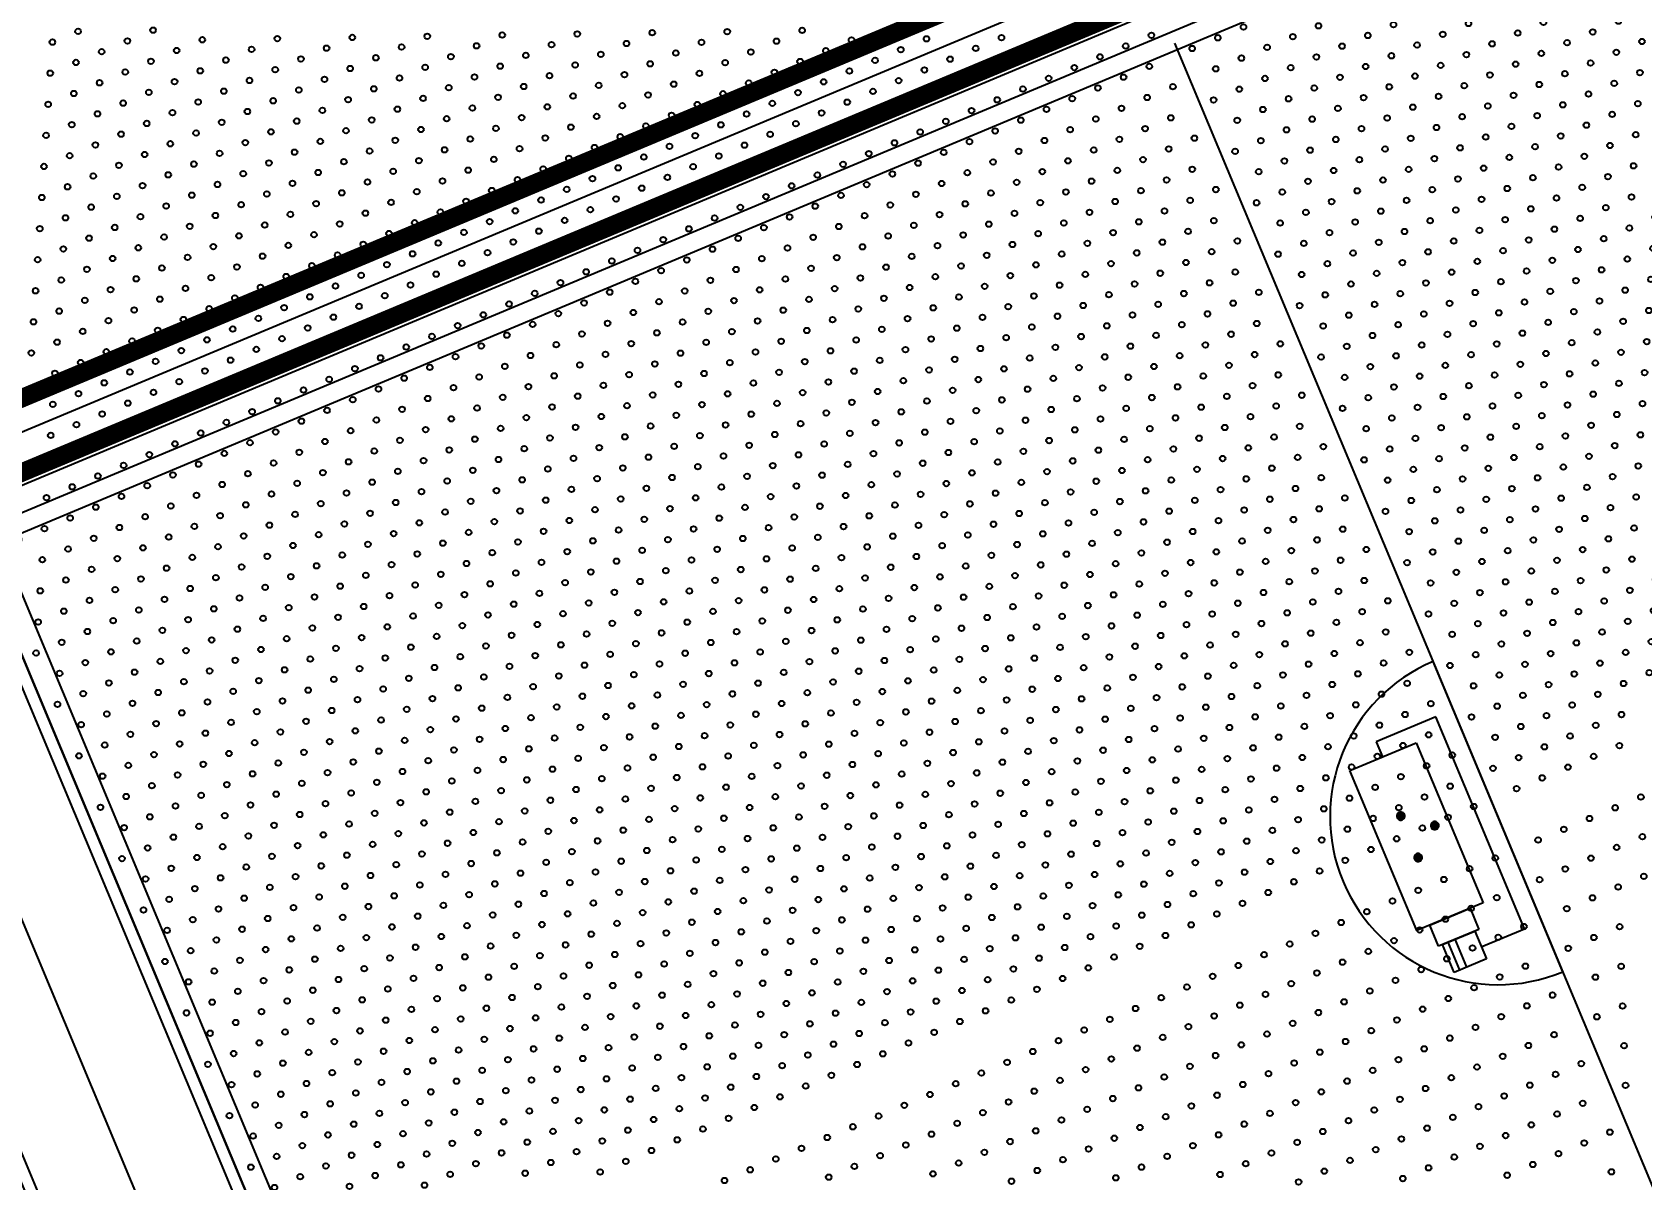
# Model space of a CAD drawing. Header units: millimetres. Extents: x 712803 to 922331, y -1382701 to -1225629.
# Drawn here: x 787346 to 789080, y -1316865 to -1315629 of the extents above; entities that cross this region are included whole.
import ezdxf

# ---------------------------------------------------------------- set-up
doc = ezdxf.new("R2010")
doc.units = ezdxf.units.MM
doc.header["$LTSCALE"] = 10
doc.header["$MEASUREMENT"] = 0
doc.linetypes.add('ACAD_ISO05W100', pattern=[33, 24, -3, 0, -3, 0, -3])
for name, color, linetype in [('I—平顶-投影仪、监控', 62, 'Continuous'), ('I—平顶—分格线', 8, 'Continuous'), ('I—平顶—暖通', 144, 'Continuous'), ('I—平顶—消防设施', 10, 'Continuous'), ('I—平顶—造型', 122, 'Continuous'), ('I—装饰—尺寸标注', 232, 'Continuous')]:
    doc.layers.add(name, color=color, linetype=linetype)
doc.styles.add('ARIAL', font='arial.ttf')
doc.dimstyles.new('XD30', dxfattribs={"dimscale": 30, "dimtxt": 2.5, "dimasz": 1, "dimexe": 1, "dimexo": 1, "dimgap": 0.8, "dimtad": 1, "dimdec": 0, "dimrnd": 5, "dimdsep": 46, "dimtxsty": 'ARIAL', "dimblk1": 'ARCHTICK', "dimblk2": 'ARCHTICK', "dimsah": 1, "dimcen": -0.9, "dimdle": 1, "dimclrd": 256, "dimclre": 256, "dimclrt": 40, "dimaunit": 1, "dimadec": 0, "dimazin": 0, "dimtfac": 0.35, "dimtdec": 0, "dimtix": 1, "dimtmove": 2, "dimatfit": 3, "dimldrblk": 'ARCHTICK', "dimfxl": 0, "dimtvp": 0.8, "dimtolj": 1, "dimtzin": 0, "dimarcsym": 0})

# ---------------------------------------------------------------- blocks, each defined once
blk = doc.blocks.new('_ArchTick')
at = {"color": 0, "linetype": 'ByBlock', "const_width": 0.15}
blk.add_lwpolyline([(-0.5, -0.5), (0.5, 0.5)], dxfattribs=at)
blk = doc.blocks.new('*D1586')
at = {"layer": 'Defpoints', "color": 0, "ltscale": 50, "transparency": 16777216}
for p in [(712802.6, -1325596.1, 277.1), (794966.1, -1327810.6, 276.8), (794557.8, -1327981.3)]:
    blk.add_point(p, dxfattribs=at)
at = {"layer": 'I—装饰—尺寸标注', "lineweight": -2, "ltscale": 50, "transparency": 16777216}
for p, q in [((781534.8, -1296829.9), (794569.3, -1328009)), ((781408, -1296915.4), (781574.1, -1296846)), ((794673.4, -1327932.9), (794530.1, -1327992.9))]:
    blk.add_line(p, q, dxfattribs=at)
at = {"layer": 'I—装饰—尺寸标注', "lineweight": -2, "ltscale": 50, "transparency": 16777216, "xscale": 30, "yscale": 30, "zscale": 30}
for p, rotation in [((781546.4, -1296857.5), 112.6875065896419), ((794557.8, -1327981.3), 292.6875065896419)]:
    blk.add_blockref('_ArchTick', p, dxfattribs=dict(at, rotation=rotation))
at = {"layer": 'I—装饰—尺寸标注', "color": 40, "ltscale": 50, "transparency": 16777216, "insert": (788109.6, -1312395.4), "char_height": 75, "attachment_point": 5, "rotation": 292.6875, "style": 'ARIAL'}
blk.add_mtext('\\A1;33735', dxfattribs=at)
blk = doc.blocks.new('*U1701')
for p, q in [((273.62, 75.85), (3842.38, 75.85)), ((273.62, 40.3), (3842.38, 40.3)), ((3847.12, 0), (268.88, 0)), ((3842.38, 4.74), (273.62, 4.74))]:
    blk.add_line(p, q)
blk = doc.blocks.new('1080P半球')
h = blk.add_hatch(color=256)
edge = h.paths.add_edge_path()
edge.add_ellipse((331, -135.7), major_axis=(3.05, 3.05), ratio=1, start_angle=315, end_angle=495)
edge.add_ellipse((331, -135.7), major_axis=(3.05, 3.05), ratio=1, start_angle=135, end_angle=315)
h = blk.add_hatch(color=256)
edge = h.paths.add_edge_path()
edge.add_ellipse((307.5, -165.5), major_axis=(3.05, 3.05), ratio=1, start_angle=315, end_angle=495)
edge.add_ellipse((307.5, -165.5), major_axis=(3.05, 3.05), ratio=1, start_angle=135, end_angle=315)
h = blk.add_hatch(color=256)
edge = h.paths.add_edge_path()
edge.add_ellipse((355.9, -165.5), major_axis=(3.05, 3.05), ratio=1, start_angle=315, end_angle=495)
edge.add_ellipse((355.9, -165.5), major_axis=(3.05, 3.05), ratio=1, start_angle=135, end_angle=315)
for p, q in [((529.4, -69), (167.3, -69)), ((470.7, -89.4), (223.4, -89.4)), ((223.4, -89.4), (223.4, -159.1)), ((470.7, -139.7), (470.7, -89.4)), ((241.1, -197.2), (241.1, -119.8)), ((241.1, -119.8), (427.9, -119.8)), ((427.9, -119.8), (427.9, -197.2)), ((427.9, -182), (427.9, -134.9)), ((427.9, -134.9), (452.5, -134.9)), ((452.5, -134.9), (452.5, -182)), ((452.5, -177.3), (452.5, -139.7)), ((452.5, -139.7), (485, -139.7)), ((485, -139.7), (485, -177.3)), ((223.4, -159.1), (241.1, -159.1)), ((485, -162.5), (452.5, -162.5)), ((485, -170.6), (452.5, -170.6)), ((452.5, -182), (427.9, -182)), ((485, -177.3), (452.5, -177.3)), ((427.9, -197.2), (241.1, -197.2))]:
    blk.add_line(p, q)
blk.add_arc((348.4, -69), 181, 180, 0)
for centre, start_param, end_param in [((331, -135.7), 5.497787, 8.63938), ((331, -135.7), 2.356194, 5.497787), ((307.5, -165.5), 5.497787, 8.63938), ((307.5, -165.5), 2.356194, 5.497787), ((355.9, -165.5), 5.497787, 8.63938), ((355.9, -165.5), 2.356194, 5.497787)]:
    blk.add_ellipse(centre, major_axis=(3.05, 3.05), ratio=1, start_param=start_param, end_param=end_param)
blk = doc.blocks.new('4560')
at = {"layer": 'I—平顶—分格线', "color": 1}
for centre in [(-2960, -20), (-2880, -20), (-2800, -20), (-2720, -20), (-2640, -20), (-2920, -35), (-2840, -35), (-2760, -35), (-2680, -35), (-2600, -35), (-2960, -50), (-2880, -50), (-2800, -50), (-2720, -50), (-2640, -50), (-2920, -65), (-2840, -65), (-2760, -65), (-2680, -65), (-2960, -80), (-2880, -80), (-2800, -80), (-2720, -80), (-2640, -80), (-2920, -95), (-2840, -95), (-2760, -95), (-2680, -95), (-2960, -110), (-2880, -110), (-2800, -110), (-2720, -110), (-2640, -110), (-2960, -140), (-2920, -125), (-2880, -140), (-2840, -125), (-2800, -140), (-2760, -125), (-2720, -140), (-2680, -125), (-2640, -140), (-2920, -155), (-2840, -155), (-2760, -155), (-2680, -155), (-2960, -170), (-2880, -170), (-2800, -170), (-2720, -170), (-2920, -185), (-2840, -185), (-2760, -185), (-2680, -185), (-2960, -200), (-2880, -200), (-2800, -200), (-2720, -200), (-2920, -215), (-2840, -215), (-2760, -215), (-2680, -215), (-2960, -230), (-2920, -245), (-2880, -230), (-2840, -245), (-2800, -230), (-2760, -245), (-2720, -230), (-2680, -245), (-2960, -260), (-2880, -260), (-2800, -260), (-2720, -260), (-2920, -275), (-2840, -275), (-2760, -275), (-2960, -290), (-2880, -290), (-2800, -290), (-2720, -290), (-2920, -305), (-2840, -305), (-2760, -305), (-2960, -320), (-2880, -320), (-2800, -320), (-2720, -320), (-2920, -335), (-2840, -335), (-2760, -335), (-2960, -350), (-2920, -365), (-2880, -350), (-2840, -365), (-2800, -350), (-2760, -365), (-2720, -350), (-2960, -380), (-2880, -380), (-2800, -380), (-2920, -395), (-2840, -395), (-2760, -395), (-2960, -410), (-2880, -410), (-2800, -410), (-2920, -425), (-2840, -425), (-2760, -425), (-2960, -440), (-2880, -440), (-2800, -440), (-2960, -470), (-2920, -455), (-2880, -470), (-2840, -455), (-2800, -470), (-2920, -485), (-2840, -485), (-2960, -500), (-2880, -500), (-2800, -500), (-2920, -515), (-2840, -515), (-2960, -530), (-2880, -530), (-2800, -530), (-2920, -545), (-2840, -545), (-2960, -560), (-2920, -575), (-2880, -560), (-2840, -575), (-2960, -590), (-2880, -590), (-2920, -605), (-2840, -605), (-2960, -620), (-2880, -620), (-2920, -635), (-2840, -635), (-2960, -650), (-2880, -650), (-2920, -665), (-2960, -680), (-2920, -695), (-2880, -680), (-2960, -710), (-2880, -710), (-2920, -725), (-2960, -740), (-2920, -755), (-2960, -770), (-2960, -800), (-2920, -785), (-2920, -815), (-2960, -830), (-2960, -860), (-2960, -890), (-2960, -920), (-2960, -1250), (-2920, -1265), (-2960, -1280), (-2880, -1280), (-2920, -1295), (-2960, -1310), (-2880, -1310), (-2920, -1325), (-2840, -1325), (-2960, -1340), (-2920, -1355), (-2880, -1340), (-2840, -1355), (-2800, -1340), (-2760, -1355), (-2960, -1370), (-2880, -1370), (-2800, -1370), (-2720, -1370), (-2920, -1385), (-2840, -1385), (-2760, -1385), (-2680, -1385)]:
    blk.add_circle(centre, 3, dxfattribs=at)
blk = doc.blocks.new('30-1')
at = {"layer": 'I—平顶—分格线'}
for centre in [(-1115, -745.6), (-1085, -745.6), (-1130, -775.6), (-1100, -775.6), (-1070, -775.6), (-1040, -775.6), (-1010, -775.6), (-1145, -805.6), (-1115, -805.6), (-1085, -805.6), (-1055, -805.6), (-1025, -805.6), (-995, -805.6), (-965, -805.6), (-1160, -835.6), (-1130, -835.6), (-1100, -835.6), (-1070, -835.6), (-1040, -835.6), (-1010, -835.6), (-980, -835.6), (-950, -835.6), (-920, -835.6), (-890, -835.6), (-1175, -865.6), (-1145, -865.6), (-1115, -865.6), (-1085, -865.6), (-1055, -865.6), (-1025, -865.6), (-995, -865.6), (-965, -865.6), (-935, -865.6), (-905, -865.6), (-875, -865.6), (-845, -865.6), (-815, -865.6), (-1190, -895.6), (-1160, -895.6), (-1130, -895.6), (-1100, -895.6), (-1070, -895.6), (-1040, -895.6), (-1010, -895.6), (-980, -895.6), (-950, -895.6), (-920, -895.6), (-890, -895.6), (-860, -895.6), (-830, -895.6), (-800, -895.6), (-770, -895.6), (-740, -895.6), (-1205, -925.6), (-1175, -925.6), (-1145, -925.6), (-1115, -925.6), (-1085, -925.6), (-1055, -925.6), (-1025, -925.6), (-995, -925.6), (-965, -925.6), (-935, -925.6), (-905, -925.6), (-875, -925.6), (-845, -925.6), (-815, -925.6), (-785, -925.6), (-755, -925.6), (-725, -925.6), (-695, -925.6), (-665, -925.6), (-1220, -955.6), (-1190, -955.6), (-1160, -955.6), (-1130, -955.6), (-1100, -955.6), (-1070, -955.6), (-1040, -955.6), (-1010, -955.6), (-980, -955.6), (-950, -955.6), (-920, -955.6), (-890, -955.6), (-860, -955.6), (-830, -955.6), (-800, -955.6), (-770, -955.6), (-740, -955.6), (-710, -955.6), (-680, -955.6), (-650, -955.6), (-620, -955.6), (-590, -955.6), (-1235, -985.6), (-1205, -985.6), (-1175, -985.6), (-1145, -985.6), (-1115, -985.6), (-1085, -985.6), (-1055, -985.6), (-1025, -985.6), (-995, -985.6), (-965, -985.6), (-935, -985.6), (-905, -985.6), (-875, -985.6), (-845, -985.6), (-815, -985.6), (-785, -985.6), (-755, -985.6), (-725, -985.6), (-695, -985.6), (-665, -985.6), (-635, -985.6), (-605, -985.6), (-575, -985.6), (-545, -985.6), (-515, -985.6), (-1250, -1015.6), (-1220, -1015.6), (-1190, -1015.6), (-1160, -1015.6), (-1130, -1015.6), (-1100, -1015.6), (-1070, -1015.6), (-1040, -1015.6), (-1010, -1015.6), (-980, -1015.6), (-950, -1015.6), (-920, -1015.6), (-890, -1015.6), (-860, -1015.6), (-830, -1015.6), (-800, -1015.6), (-770, -1015.6), (-740, -1015.6), (-710, -1015.6), (-680, -1015.6), (-650, -1015.6), (-620, -1015.6), (-590, -1015.6), (-560, -1015.6), (-530, -1015.6), (-500, -1015.6), (-470, -1015.6), (-440, -1015.6), (-1265, -1045.6), (-1235, -1045.6), (-1205, -1045.6), (-1175, -1045.6), (-1145, -1045.6), (-1115, -1045.6), (-1085, -1045.6), (-1055, -1045.6), (-1025, -1045.6), (-995, -1045.6), (-965, -1045.6), (-935, -1045.6), (-905, -1045.6), (-875, -1045.6), (-845, -1045.6), (-815, -1045.6), (-785, -1045.6), (-755, -1045.6), (-725, -1045.6), (-695, -1045.6), (-665, -1045.6), (-635, -1045.6), (-605, -1045.6), (-575, -1045.6), (-545, -1045.6), (-515, -1045.6), (-485, -1045.6), (-455, -1045.6), (-425, -1045.6), (-395, -1045.6), (-365, -1045.6), (-1250, -1075.6), (-1220, -1075.6), (-1190, -1075.6), (-1160, -1075.6), (-1130, -1075.6), (-1100, -1075.6), (-1070, -1075.6), (-1040, -1075.6), (-1010, -1075.6), (-980, -1075.6), (-950, -1075.6), (-920, -1075.6), (-890, -1075.6), (-860, -1075.6), (-830, -1075.6), (-800, -1075.6), (-770, -1075.6), (-740, -1075.6), (-710, -1075.6), (-680, -1075.6), (-650, -1075.6), (-620, -1075.6), (-590, -1075.6), (-560, -1075.6), (-530, -1075.6), (-500, -1075.6), (-470, -1075.6), (-440, -1075.6), (-410, -1075.6), (-380, -1075.6), (-350, -1075.6), (-320, -1075.6), (-1265, -1105.6), (-1235, -1105.6), (-1205, -1105.6), (-1175, -1105.6), (-1145, -1105.6), (-1115, -1105.6), (-1085, -1105.6), (-1055, -1105.6), (-1025, -1105.6), (-995, -1105.6), (-965, -1105.6), (-935, -1105.6), (-905, -1105.6), (-875, -1105.6), (-845, -1105.6), (-815, -1105.6), (-785, -1105.6), (-755, -1105.6), (-725, -1105.6), (-695, -1105.6), (-665, -1105.6), (-635, -1105.6), (-605, -1105.6), (-575, -1105.6), (-545, -1105.6), (-515, -1105.6), (-485, -1105.6), (-455, -1105.6), (-425, -1105.6), (-395, -1105.6), (-365, -1105.6), (-335, -1105.6), (-305, -1105.6), (-275, -1105.6), (-245, -1105.6), (-1280, -1135.6), (-1250, -1135.6), (-1220, -1135.6), (-1190, -1135.6), (-1160, -1135.6), (-1130, -1135.6), (-1100, -1135.6), (-1070, -1135.6), (-1040, -1135.6), (-1010, -1135.6), (-980, -1135.6), (-950, -1135.6), (-920, -1135.6), (-890, -1135.6), (-860, -1135.6), (-830, -1135.6), (-800, -1135.6), (-770, -1135.6), (-740, -1135.6), (-710, -1135.6), (-680, -1135.6), (-650, -1135.6), (-620, -1135.6), (-590, -1135.6), (-560, -1135.6), (-530, -1135.6), (-500, -1135.6), (-470, -1135.6), (-440, -1135.6), (-410, -1135.6), (-380, -1135.6), (-350, -1135.6), (-320, -1135.6), (-290, -1135.6), (-260, -1135.6), (-230, -1135.6), (-200, -1135.6), (-170, -1135.6), (-1295, -1165.6), (-1265, -1165.6), (-1235, -1165.6), (-1205, -1165.6), (-1175, -1165.6), (-1145, -1165.6), (-1115, -1165.6), (-1085, -1165.6), (-1055, -1165.6), (-1025, -1165.6), (-995, -1165.6), (-965, -1165.6), (-935, -1165.6), (-905, -1165.6), (-875, -1165.6), (-845, -1165.6), (-815, -1165.6), (-785, -1165.6), (-755, -1165.6), (-725, -1165.6), (-695, -1165.6), (-665, -1165.6), (-635, -1165.6), (-605, -1165.6), (-575, -1165.6), (-545, -1165.6), (-515, -1165.6), (-485, -1165.6), (-455, -1165.6), (-425, -1165.6), (-395, -1165.6), (-365, -1165.6), (-335, -1165.6), (-305, -1165.6), (-275, -1165.6), (-245, -1165.6), (-215, -1165.6), (-185, -1165.6), (-155, -1165.6), (-125, -1165.6), (-95, -1165.6), (-1310, -1195.6), (-1280, -1195.6), (-1250, -1195.6), (-1220, -1195.6), (-1190, -1195.6), (-1160, -1195.6), (-1130, -1195.6), (-1100, -1195.6), (-1070, -1195.6), (-1040, -1195.6), (-1010, -1195.6), (-980, -1195.6), (-950, -1195.6), (-920, -1195.6), (-890, -1195.6), (-860, -1195.6), (-830, -1195.6), (-800, -1195.6), (-770, -1195.6), (-740, -1195.6), (-710, -1195.6), (-680, -1195.6), (-650, -1195.6), (-620, -1195.6), (-590, -1195.6), (-560, -1195.6), (-530, -1195.6), (-500, -1195.6), (-470, -1195.6), (-440, -1195.6), (-410, -1195.6), (-380, -1195.6), (-350, -1195.6), (-320, -1195.6), (-290, -1195.6), (-260, -1195.6), (-230, -1195.6), (-200, -1195.6), (-170, -1195.6), (-140, -1195.6), (-110, -1195.6), (-80, -1195.6), (-50, -1195.6), (-20, -1195.6), (-1385, -1225.6), (-1355, -1225.6), (-1325, -1225.6), (-1295, -1225.6), (-1265, -1225.6), (-1235, -1225.6), (-1205, -1225.6), (-1175, -1225.6), (-1145, -1225.6), (-1115, -1225.6), (-1085, -1225.6), (-1055, -1225.6), (-1025, -1225.6), (-995, -1225.6), (-965, -1225.6), (-935, -1225.6), (-905, -1225.6), (-875, -1225.6), (-845, -1225.6), (-815, -1225.6), (-785, -1225.6), (-755, -1225.6), (-725, -1225.6), (-695, -1225.6), (-665, -1225.6), (-635, -1225.6), (-605, -1225.6), (-575, -1225.6), (-545, -1225.6), (-515, -1225.6), (-485, -1225.6), (-455, -1225.6), (-425, -1225.6), (-395, -1225.6), (-365, -1225.6), (-335, -1225.6), (-305, -1225.6), (-275, -1225.6), (-245, -1225.6), (-215, -1225.6), (-185, -1225.6), (-155, -1225.6), (-125, -1225.6), (-95, -1225.6), (-65, -1225.6), (-35, -1225.6), (-1370, -1255.6), (-1340, -1255.6), (-1310, -1255.6), (-1280, -1255.6), (-1250, -1255.6), (-1220, -1255.6), (-1190, -1255.6), (-1160, -1255.6), (-1130, -1255.6), (-1100, -1255.6), (-1070, -1255.6), (-1040, -1255.6), (-1010, -1255.6), (-980, -1255.6), (-950, -1255.6), (-920, -1255.6), (-890, -1255.6), (-860, -1255.6), (-830, -1255.6), (-800, -1255.6), (-770, -1255.6), (-740, -1255.6), (-710, -1255.6), (-680, -1255.6), (-650, -1255.6), (-620, -1255.6), (-590, -1255.6), (-560, -1255.6), (-530, -1255.6), (-500, -1255.6), (-470, -1255.6), (-440, -1255.6), (-410, -1255.6), (-380, -1255.6), (-350, -1255.6), (-320, -1255.6), (-290, -1255.6), (-260, -1255.6), (-230, -1255.6), (-200, -1255.6), (-170, -1255.6), (-140, -1255.6), (-110, -1255.6), (-80, -1255.6), (-50, -1255.6), (-20, -1255.6), (-1385, -1285.6), (-1355, -1285.6), (-1325, -1285.6), (-1295, -1285.6), (-1265, -1285.6), (-1235, -1285.6), (-1205, -1285.6), (-1175, -1285.6), (-1145, -1285.6), (-1115, -1285.6), (-1085, -1285.6), (-1055, -1285.6), (-1025, -1285.6), (-995, -1285.6), (-965, -1285.6), (-935, -1285.6), (-905, -1285.6), (-875, -1285.6), (-845, -1285.6), (-815, -1285.6), (-785, -1285.6), (-755, -1285.6), (-725, -1285.6), (-695, -1285.6), (-665, -1285.6), (-635, -1285.6), (-605, -1285.6), (-575, -1285.6), (-545, -1285.6), (-515, -1285.6), (-485, -1285.6), (-455, -1285.6), (-425, -1285.6), (-395, -1285.6), (-365, -1285.6), (-335, -1285.6), (-305, -1285.6), (-275, -1285.6), (-245, -1285.6), (-215, -1285.6), (-185, -1285.6), (-155, -1285.6), (-125, -1285.6), (-95, -1285.6), (-65, -1285.6), (-35, -1285.6), (-1370, -1315.6), (-1340, -1315.6), (-1310, -1315.6), (-1280, -1315.6), (-1250, -1315.6), (-1220, -1315.6), (-1190, -1315.6), (-1160, -1315.6), (-1130, -1315.6), (-1100, -1315.6), (-1070, -1315.6), (-1040, -1315.6), (-1010, -1315.6), (-980, -1315.6), (-950, -1315.6), (-920, -1315.6), (-890, -1315.6), (-860, -1315.6), (-830, -1315.6), (-800, -1315.6), (-770, -1315.6), (-740, -1315.6), (-710, -1315.6), (-680, -1315.6), (-650, -1315.6), (-620, -1315.6), (-590, -1315.6), (-560, -1315.6), (-530, -1315.6), (-500, -1315.6), (-470, -1315.6), (-440, -1315.6), (-410, -1315.6), (-380, -1315.6), (-350, -1315.6), (-320, -1315.6), (-290, -1315.6), (-260, -1315.6), (-230, -1315.6), (-200, -1315.6), (-170, -1315.6), (-140, -1315.6), (-110, -1315.6), (-80, -1315.6), (-50, -1315.6), (-20, -1315.6), (-1385, -1345.6), (-1355, -1345.6), (-1325, -1345.6), (-1295, -1345.6), (-1265, -1345.6), (-1235, -1345.6), (-1205, -1345.6), (-1175, -1345.6), (-1145, -1345.6), (-1115, -1345.6), (-1085, -1345.6), (-1055, -1345.6), (-1025, -1345.6), (-995, -1345.6), (-965, -1345.6), (-935, -1345.6), (-905, -1345.6), (-875, -1345.6), (-845, -1345.6), (-815, -1345.6), (-785, -1345.6), (-755, -1345.6), (-725, -1345.6), (-695, -1345.6), (-665, -1345.6), (-635, -1345.6), (-605, -1345.6), (-575, -1345.6), (-545, -1345.6), (-515, -1345.6), (-485, -1345.6), (-455, -1345.6), (-425, -1345.6), (-395, -1345.6), (-365, -1345.6), (-335, -1345.6), (-305, -1345.6), (-275, -1345.6), (-245, -1345.6), (-215, -1345.6), (-185, -1345.6), (-155, -1345.6), (-125, -1345.6), (-95, -1345.6), (-65, -1345.6), (-35, -1345.6), (-1370, -1375.6), (-1340, -1375.6), (-1310, -1375.6), (-1280, -1375.6), (-1250, -1375.6), (-1220, -1375.6), (-1190, -1375.6), (-1160, -1375.6), (-1130, -1375.6), (-1100, -1375.6), (-1070, -1375.6), (-1040, -1375.6), (-1010, -1375.6), (-980, -1375.6), (-950, -1375.6), (-920, -1375.6), (-890, -1375.6), (-860, -1375.6), (-830, -1375.6), (-800, -1375.6), (-770, -1375.6), (-740, -1375.6), (-710, -1375.6), (-680, -1375.6), (-650, -1375.6), (-620, -1375.6), (-590, -1375.6), (-560, -1375.6), (-530, -1375.6), (-500, -1375.6), (-470, -1375.6), (-440, -1375.6), (-410, -1375.6), (-380, -1375.6), (-350, -1375.6), (-320, -1375.6), (-290, -1375.6), (-260, -1375.6), (-230, -1375.6), (-200, -1375.6), (-170, -1375.6), (-140, -1375.6), (-110, -1375.6), (-80, -1375.6), (-50, -1375.6), (-20, -1375.6), (-1385, -1405.6), (-1355, -1405.6), (-1325, -1405.6), (-1295, -1405.6), (-1265, -1405.6), (-1235, -1405.6), (-1205, -1405.6), (-1175, -1405.6), (-1145, -1405.6), (-1115, -1405.6), (-1085, -1405.6), (-1055, -1405.6), (-1025, -1405.6), (-995, -1405.6), (-965, -1405.6), (-935, -1405.6), (-905, -1405.6), (-875, -1405.6), (-845, -1405.6), (-815, -1405.6), (-785, -1405.6), (-755, -1405.6), (-725, -1405.6), (-695, -1405.6), (-665, -1405.6), (-635, -1405.6), (-605, -1405.6), (-575, -1405.6), (-545, -1405.6), (-515, -1405.6), (-485, -1405.6), (-455, -1405.6), (-425, -1405.6), (-395, -1405.6), (-365, -1405.6), (-335, -1405.6), (-305, -1405.6), (-275, -1405.6), (-245, -1405.6), (-215, -1405.6), (-185, -1405.6), (-155, -1405.6), (-125, -1405.6), (-95, -1405.6), (-65, -1405.6), (-35, -1405.6), (-1370, -1435.6), (-1340, -1435.6), (-1310, -1435.6), (-1280, -1435.6), (-1250, -1435.6), (-1220, -1435.6), (-1190, -1435.6), (-1160, -1435.6), (-1130, -1435.6), (-1100, -1435.6), (-1070, -1435.6), (-1040, -1435.6), (-1010, -1435.6), (-980, -1435.6), (-950, -1435.6), (-920, -1435.6), (-890, -1435.6), (-860, -1435.6), (-830, -1435.6), (-800, -1435.6), (-770, -1435.6), (-740, -1435.6), (-710, -1435.6), (-680, -1435.6), (-650, -1435.6), (-620, -1435.6), (-590, -1435.6), (-560, -1435.6), (-530, -1435.6), (-500, -1435.6), (-470, -1435.6), (-440, -1435.6), (-410, -1435.6), (-380, -1435.6), (-350, -1435.6), (-320, -1435.6), (-290, -1435.6), (-260, -1435.6), (-230, -1435.6), (-200, -1435.6), (-170, -1435.6), (-140, -1435.6), (-110, -1435.6), (-80, -1435.6), (-50, -1435.6), (-20, -1435.6), (-1385, -1465.6), (-1355, -1465.6), (-1325, -1465.6), (-1295, -1465.6), (-1265, -1465.6), (-1235, -1465.6), (-1205, -1465.6), (-1175, -1465.6), (-1145, -1465.6), (-1115, -1465.6), (-1085, -1465.6), (-1055, -1465.6), (-1025, -1465.6), (-995, -1465.6), (-965, -1465.6), (-935, -1465.6), (-905, -1465.6), (-875, -1465.6), (-845, -1465.6), (-815, -1465.6), (-785, -1465.6), (-755, -1465.6), (-725, -1465.6), (-695, -1465.6), (-665, -1465.6), (-635, -1465.6), (-605, -1465.6), (-575, -1465.6), (-545, -1465.6), (-515, -1465.6), (-485, -1465.6), (-455, -1465.6), (-425, -1465.6), (-395, -1465.6), (-365, -1465.6), (-335, -1465.6), (-305, -1465.6), (-275, -1465.6), (-245, -1465.6), (-215, -1465.6), (-185, -1465.6), (-155, -1465.6), (-125, -1465.6), (-95, -1465.6), (-65, -1465.6), (-35, -1465.6), (-1370, -1495.6), (-1340, -1495.6), (-1310, -1495.6), (-1280, -1495.6), (-1250, -1495.6), (-1220, -1495.6), (-1190, -1495.6), (-1160, -1495.6), (-1130, -1495.6), (-1100, -1495.6), (-1070, -1495.6), (-1040, -1495.6), (-1010, -1495.6), (-980, -1495.6), (-950, -1495.6), (-920, -1495.6), (-890, -1495.6), (-860, -1495.6), (-830, -1495.6), (-800, -1495.6), (-770, -1495.6), (-740, -1495.6), (-710, -1495.6), (-680, -1495.6), (-650, -1495.6), (-620, -1495.6), (-590, -1495.6), (-560, -1495.6), (-530, -1495.6), (-500, -1495.6), (-470, -1495.6), (-440, -1495.6), (-410, -1495.6), (-380, -1495.6), (-350, -1495.6), (-320, -1495.6), (-290, -1495.6), (-260, -1495.6), (-230, -1495.6), (-200, -1495.6), (-170, -1495.6), (-140, -1495.6), (-110, -1495.6), (-80, -1495.6), (-50, -1495.6), (-20, -1495.6), (-1385, -1525.6), (-1355, -1525.6), (-1325, -1525.6), (-1295, -1525.6), (-1265, -1525.6), (-1235, -1525.6), (-1205, -1525.6), (-1175, -1525.6), (-1145, -1525.6), (-1115, -1525.6), (-1085, -1525.6), (-1055, -1525.6), (-1025, -1525.6), (-995, -1525.6), (-965, -1525.6), (-935, -1525.6), (-905, -1525.6), (-875, -1525.6), (-845, -1525.6), (-815, -1525.6), (-785, -1525.6), (-755, -1525.6), (-725, -1525.6), (-695, -1525.6), (-665, -1525.6), (-635, -1525.6), (-605, -1525.6), (-575, -1525.6), (-545, -1525.6), (-515, -1525.6), (-485, -1525.6), (-455, -1525.6), (-425, -1525.6), (-395, -1525.6), (-365, -1525.6), (-335, -1525.6), (-305, -1525.6), (-275, -1525.6), (-245, -1525.6), (-215, -1525.6), (-185, -1525.6), (-155, -1525.6), (-125, -1525.6), (-95, -1525.6), (-65, -1525.6), (-35, -1525.6), (-1370, -1555.6), (-1340, -1555.6), (-1310, -1555.6), (-1280, -1555.6), (-1250, -1555.6), (-1220, -1555.6), (-1190, -1555.6), (-1160, -1555.6), (-1130, -1555.6), (-1100, -1555.6), (-1070, -1555.6), (-1040, -1555.6), (-1010, -1555.6), (-980, -1555.6), (-950, -1555.6), (-920, -1555.6), (-890, -1555.6), (-860, -1555.6), (-830, -1555.6), (-800, -1555.6), (-770, -1555.6), (-740, -1555.6), (-710, -1555.6), (-680, -1555.6), (-650, -1555.6), (-620, -1555.6), (-590, -1555.6), (-560, -1555.6), (-530, -1555.6), (-500, -1555.6), (-470, -1555.6), (-440, -1555.6), (-410, -1555.6), (-380, -1555.6), (-350, -1555.6), (-320, -1555.6), (-290, -1555.6), (-260, -1555.6), (-230, -1555.6), (-200, -1555.6), (-170, -1555.6), (-140, -1555.6), (-110, -1555.6), (-80, -1555.6), (-50, -1555.6), (-20, -1555.6), (-1385, -1585.6), (-1355, -1585.6), (-1325, -1585.6), (-1295, -1585.6), (-1265, -1585.6), (-1235, -1585.6), (-1205, -1585.6), (-1175, -1585.6), (-1145, -1585.6), (-1115, -1585.6), (-1085, -1585.6), (-1055, -1585.6), (-1025, -1585.6), (-995, -1585.6), (-965, -1585.6), (-935, -1585.6), (-905, -1585.6), (-875, -1585.6), (-845, -1585.6), (-815, -1585.6), (-785, -1585.6), (-755, -1585.6), (-725, -1585.6), (-695, -1585.6), (-665, -1585.6), (-635, -1585.6), (-605, -1585.6), (-575, -1585.6), (-545, -1585.6), (-515, -1585.6), (-485, -1585.6), (-455, -1585.6), (-425, -1585.6), (-395, -1585.6), (-365, -1585.6), (-335, -1585.6), (-305, -1585.6), (-275, -1585.6), (-245, -1585.6), (-215, -1585.6), (-185, -1585.6), (-155, -1585.6), (-125, -1585.6), (-95, -1585.6), (-65, -1585.6), (-35, -1585.6), (-1370, -1615.6), (-1340, -1615.6), (-1310, -1615.6), (-1280, -1615.6), (-1250, -1615.6), (-1220, -1615.6), (-1190, -1615.6), (-1160, -1615.6), (-1130, -1615.6), (-1100, -1615.6), (-1070, -1615.6), (-1040, -1615.6), (-1010, -1615.6), (-980, -1615.6), (-950, -1615.6), (-920, -1615.6), (-890, -1615.6), (-860, -1615.6), (-830, -1615.6), (-800, -1615.6), (-770, -1615.6), (-740, -1615.6), (-710, -1615.6), (-680, -1615.6), (-650, -1615.6), (-620, -1615.6), (-590, -1615.6), (-560, -1615.6), (-530, -1615.6), (-500, -1615.6), (-470, -1615.6), (-440, -1615.6), (-410, -1615.6), (-380, -1615.6), (-350, -1615.6), (-320, -1615.6), (-290, -1615.6), (-260, -1615.6), (-230, -1615.6), (-200, -1615.6), (-170, -1615.6), (-140, -1615.6), (-110, -1615.6), (-80, -1615.6), (-50, -1615.6), (-20, -1615.6), (-1385, -1645.6), (-1355, -1645.6), (-1325, -1645.6), (-1295, -1645.6), (-1265, -1645.6), (-1235, -1645.6), (-1205, -1645.6), (-1175, -1645.6), (-1145, -1645.6), (-1115, -1645.6), (-1085, -1645.6), (-1055, -1645.6), (-1025, -1645.6), (-995, -1645.6), (-965, -1645.6), (-935, -1645.6), (-905, -1645.6), (-875, -1645.6), (-845, -1645.6), (-815, -1645.6), (-785, -1645.6), (-755, -1645.6), (-725, -1645.6), (-695, -1645.6), (-665, -1645.6), (-635, -1645.6), (-605, -1645.6), (-575, -1645.6), (-545, -1645.6), (-515, -1645.6), (-485, -1645.6), (-455, -1645.6), (-425, -1645.6), (-395, -1645.6), (-365, -1645.6), (-335, -1645.6), (-305, -1645.6), (-275, -1645.6), (-245, -1645.6), (-215, -1645.6), (-185, -1645.6), (-155, -1645.6), (-125, -1645.6), (-95, -1645.6), (-65, -1645.6), (-35, -1645.6), (-1370, -1675.6), (-1340, -1675.6), (-1310, -1675.6), (-1280, -1675.6), (-1250, -1675.6), (-1220, -1675.6), (-1190, -1675.6), (-1160, -1675.6), (-1130, -1675.6), (-1100, -1675.6), (-1070, -1675.6), (-1040, -1675.6), (-1010, -1675.6), (-980, -1675.6), (-950, -1675.6), (-920, -1675.6), (-890, -1675.6), (-860, -1675.6), (-830, -1675.6), (-800, -1675.6), (-770, -1675.6), (-740, -1675.6), (-710, -1675.6), (-680, -1675.6), (-650, -1675.6), (-620, -1675.6), (-590, -1675.6), (-560, -1675.6), (-530, -1675.6), (-500, -1675.6), (-470, -1675.6), (-440, -1675.6), (-410, -1675.6), (-380, -1675.6), (-350, -1675.6), (-320, -1675.6), (-290, -1675.6), (-260, -1675.6), (-230, -1675.6), (-200, -1675.6), (-170, -1675.6), (-140, -1675.6), (-110, -1675.6), (-80, -1675.6), (-50, -1675.6), (-20, -1675.6), (-1385, -1705.6), (-1355, -1705.6), (-1325, -1705.6), (-1295, -1705.6), (-1265, -1705.6), (-1235, -1705.6), (-1205, -1705.6), (-1175, -1705.6), (-1145, -1705.6), (-1115, -1705.6), (-1085, -1705.6), (-1055, -1705.6), (-1025, -1705.6), (-995, -1705.6), (-965, -1705.6), (-935, -1705.6), (-905, -1705.6), (-875, -1705.6), (-845, -1705.6), (-815, -1705.6), (-785, -1705.6), (-755, -1705.6), (-725, -1705.6), (-695, -1705.6), (-665, -1705.6), (-635, -1705.6), (-605, -1705.6), (-575, -1705.6), (-545, -1705.6), (-515, -1705.6), (-485, -1705.6), (-455, -1705.6), (-425, -1705.6), (-395, -1705.6), (-365, -1705.6), (-335, -1705.6), (-305, -1705.6), (-275, -1705.6), (-245, -1705.6), (-215, -1705.6), (-185, -1705.6), (-155, -1705.6), (-125, -1705.6), (-95, -1705.6), (-65, -1705.6), (-35, -1705.6), (-1370, -1735.6), (-1340, -1735.6), (-1310, -1735.6), (-1280, -1735.6), (-1250, -1735.6), (-1220, -1735.6), (-1190, -1735.6), (-1160, -1735.6), (-1130, -1735.6), (-1100, -1735.6), (-1070, -1735.6), (-1040, -1735.6), (-1010, -1735.6), (-980, -1735.6), (-950, -1735.6), (-920, -1735.6), (-890, -1735.6), (-860, -1735.6), (-830, -1735.6), (-800, -1735.6), (-770, -1735.6), (-740, -1735.6), (-710, -1735.6), (-680, -1735.6), (-650, -1735.6), (-620, -1735.6), (-590, -1735.6), (-560, -1735.6), (-530, -1735.6), (-500, -1735.6), (-470, -1735.6), (-440, -1735.6), (-410, -1735.6), (-380, -1735.6), (-350, -1735.6), (-320, -1735.6), (-290, -1735.6), (-260, -1735.6), (-230, -1735.6), (-200, -1735.6), (-170, -1735.6), (-140, -1735.6), (-110, -1735.6), (-80, -1735.6), (-50, -1735.6), (-20, -1735.6), (-1385, -1765.6), (-1355, -1765.6), (-1325, -1765.6), (-1295, -1765.6), (-1265, -1765.6), (-1235, -1765.6), (-1205, -1765.6), (-1175, -1765.6), (-1145, -1765.6), (-1115, -1765.6), (-1085, -1765.6), (-1055, -1765.6), (-1025, -1765.6), (-995, -1765.6), (-965, -1765.6), (-935, -1765.6), (-905, -1765.6), (-875, -1765.6), (-845, -1765.6), (-815, -1765.6), (-785, -1765.6), (-755, -1765.6), (-725, -1765.6), (-695, -1765.6), (-665, -1765.6), (-635, -1765.6), (-605, -1765.6), (-575, -1765.6), (-545, -1765.6), (-515, -1765.6), (-485, -1765.6), (-455, -1765.6), (-425, -1765.6), (-395, -1765.6), (-365, -1765.6), (-335, -1765.6), (-305, -1765.6), (-275, -1765.6), (-245, -1765.6), (-215, -1765.6), (-185, -1765.6), (-155, -1765.6), (-125, -1765.6), (-95, -1765.6), (-65, -1765.6), (-35, -1765.6), (-1370, -1795.6), (-1340, -1795.6), (-1310, -1795.6), (-1280, -1795.6), (-1250, -1795.6), (-1220, -1795.6), (-1190, -1795.6), (-1160, -1795.6), (-1130, -1795.6), (-1100, -1795.6), (-1070, -1795.6), (-1040, -1795.6), (-1010, -1795.6), (-980, -1795.6), (-950, -1795.6), (-920, -1795.6), (-890, -1795.6), (-860, -1795.6), (-830, -1795.6), (-800, -1795.6), (-770, -1795.6), (-740, -1795.6), (-710, -1795.6), (-680, -1795.6), (-650, -1795.6), (-620, -1795.6), (-590, -1795.6), (-560, -1795.6), (-530, -1795.6), (-500, -1795.6), (-470, -1795.6), (-440, -1795.6), (-410, -1795.6), (-380, -1795.6), (-350, -1795.6), (-320, -1795.6), (-290, -1795.6), (-260, -1795.6), (-230, -1795.6), (-200, -1795.6), (-170, -1795.6), (-140, -1795.6), (-110, -1795.6), (-80, -1795.6), (-50, -1795.6), (-20, -1795.6), (-1385, -1825.6), (-1355, -1825.6), (-1325, -1825.6), (-1295, -1825.6), (-1265, -1825.6), (-1235, -1825.6), (-1205, -1825.6), (-1175, -1825.6), (-1145, -1825.6), (-1115, -1825.6), (-1085, -1825.6), (-1055, -1825.6), (-1025, -1825.6), (-995, -1825.6), (-965, -1825.6), (-935, -1825.6), (-905, -1825.6), (-875, -1825.6), (-845, -1825.6), (-815, -1825.6), (-785, -1825.6), (-755, -1825.6), (-725, -1825.6), (-695, -1825.6), (-665, -1825.6), (-635, -1825.6), (-605, -1825.6), (-575, -1825.6), (-545, -1825.6), (-515, -1825.6), (-485, -1825.6), (-455, -1825.6), (-425, -1825.6), (-395, -1825.6), (-365, -1825.6), (-335, -1825.6), (-305, -1825.6), (-275, -1825.6), (-245, -1825.6), (-215, -1825.6), (-185, -1825.6), (-155, -1825.6), (-125, -1825.6), (-95, -1825.6), (-65, -1825.6), (-35, -1825.6), (-1370, -1855.6), (-1340, -1855.6), (-1310, -1855.6), (-1280, -1855.6), (-1250, -1855.6), (-1220, -1855.6), (-1190, -1855.6), (-1160, -1855.6), (-1130, -1855.6), (-1100, -1855.6), (-1070, -1855.6), (-1040, -1855.6), (-1010, -1855.6), (-980, -1855.6), (-950, -1855.6), (-920, -1855.6), (-890, -1855.6), (-860, -1855.6), (-830, -1855.6), (-800, -1855.6), (-770, -1855.6), (-740, -1855.6), (-710, -1855.6), (-680, -1855.6), (-650, -1855.6), (-620, -1855.6), (-590, -1855.6), (-560, -1855.6), (-530, -1855.6), (-500, -1855.6), (-470, -1855.6), (-440, -1855.6), (-410, -1855.6), (-380, -1855.6), (-350, -1855.6), (-320, -1855.6), (-290, -1855.6), (-260, -1855.6), (-230, -1855.6), (-200, -1855.6), (-170, -1855.6), (-140, -1855.6), (-110, -1855.6), (-80, -1855.6), (-50, -1855.6), (-20, -1855.6), (-1385, -1885.6), (-1355, -1885.6), (-1325, -1885.6), (-1295, -1885.6), (-1265, -1885.6), (-1235, -1885.6), (-1205, -1885.6), (-1175, -1885.6), (-1145, -1885.6), (-1115, -1885.6), (-1085, -1885.6), (-1055, -1885.6), (-1025, -1885.6), (-995, -1885.6), (-965, -1885.6), (-935, -1885.6), (-905, -1885.6), (-875, -1885.6), (-845, -1885.6), (-815, -1885.6), (-785, -1885.6), (-755, -1885.6), (-725, -1885.6), (-695, -1885.6), (-665, -1885.6), (-635, -1885.6), (-605, -1885.6), (-575, -1885.6), (-545, -1885.6), (-515, -1885.6), (-485, -1885.6), (-455, -1885.6), (-425, -1885.6), (-395, -1885.6), (-365, -1885.6), (-335, -1885.6), (-305, -1885.6), (-275, -1885.6), (-245, -1885.6), (-215, -1885.6), (-185, -1885.6), (-155, -1885.6), (-125, -1885.6), (-95, -1885.6), (-65, -1885.6), (-35, -1885.6), (-1370, -1915.6), (-1340, -1915.6), (-1310, -1915.6), (-1280, -1915.6), (-1250, -1915.6), (-1220, -1915.6), (-1190, -1915.6), (-1160, -1915.6), (-1130, -1915.6), (-1100, -1915.6), (-1070, -1915.6), (-1040, -1915.6), (-1010, -1915.6), (-980, -1915.6), (-950, -1915.6), (-920, -1915.6), (-890, -1915.6), (-860, -1915.6), (-830, -1915.6), (-800, -1915.6), (-770, -1915.6), (-740, -1915.6), (-710, -1915.6), (-680, -1915.6), (-650, -1915.6), (-620, -1915.6), (-590, -1915.6), (-560, -1915.6), (-530, -1915.6), (-500, -1915.6), (-470, -1915.6), (-440, -1915.6), (-410, -1915.6), (-380, -1915.6), (-350, -1915.6), (-320, -1915.6), (-290, -1915.6), (-260, -1915.6), (-230, -1915.6), (-200, -1915.6), (-170, -1915.6), (-140, -1915.6), (-110, -1915.6), (-80, -1915.6), (-50, -1915.6), (-20, -1915.6), (-1385, -1945.6), (-1355, -1945.6), (-1325, -1945.6), (-1295, -1945.6), (-1265, -1945.6), (-1235, -1945.6), (-1205, -1945.6), (-1175, -1945.6), (-1145, -1945.6), (-1115, -1945.6), (-1085, -1945.6), (-1055, -1945.6), (-1025, -1945.6), (-995, -1945.6), (-965, -1945.6), (-935, -1945.6), (-905, -1945.6), (-875, -1945.6), (-845, -1945.6), (-815, -1945.6), (-785, -1945.6), (-755, -1945.6), (-725, -1945.6), (-695, -1945.6), (-665, -1945.6), (-635, -1945.6), (-605, -1945.6), (-575, -1945.6), (-545, -1945.6), (-515, -1945.6), (-485, -1945.6), (-455, -1945.6), (-425, -1945.6), (-395, -1945.6), (-365, -1945.6), (-335, -1945.6), (-305, -1945.6), (-275, -1945.6), (-245, -1945.6), (-215, -1945.6), (-185, -1945.6), (-155, -1945.6), (-125, -1945.6), (-95, -1945.6), (-65, -1945.6), (-35, -1945.6), (-1370, -1975.6), (-1340, -1975.6), (-1310, -1975.6), (-1280, -1975.6), (-1250, -1975.6), (-1220, -1975.6), (-1190, -1975.6), (-1160, -1975.6), (-1130, -1975.6), (-1100, -1975.6), (-1070, -1975.6), (-1040, -1975.6), (-1010, -1975.6), (-980, -1975.6), (-950, -1975.6), (-920, -1975.6), (-890, -1975.6), (-860, -1975.6), (-830, -1975.6), (-800, -1975.6), (-770, -1975.6), (-740, -1975.6), (-710, -1975.6), (-680, -1975.6), (-650, -1975.6), (-620, -1975.6), (-590, -1975.6), (-560, -1975.6), (-530, -1975.6), (-500, -1975.6), (-470, -1975.6), (-440, -1975.6), (-410, -1975.6), (-380, -1975.6), (-350, -1975.6), (-320, -1975.6), (-290, -1975.6), (-260, -1975.6), (-230, -1975.6), (-200, -1975.6), (-170, -1975.6), (-140, -1975.6), (-110, -1975.6), (-80, -1975.6), (-50, -1975.6), (-20, -1975.6), (-1385, -2005.6), (-1355, -2005.6), (-1325, -2005.6), (-1295, -2005.6), (-1265, -2005.6), (-1235, -2005.6), (-1205, -2005.6), (-1175, -2005.6), (-1145, -2005.6), (-1115, -2005.6), (-1085, -2005.6), (-1055, -2005.6), (-1025, -2005.6), (-995, -2005.6), (-965, -2005.6), (-935, -2005.6), (-905, -2005.6), (-875, -2005.6), (-845, -2005.6), (-815, -2005.6), (-785, -2005.6), (-755, -2005.6), (-725, -2005.6), (-695, -2005.6), (-665, -2005.6), (-635, -2005.6), (-605, -2005.6), (-575, -2005.6), (-545, -2005.6), (-515, -2005.6), (-485, -2005.6), (-455, -2005.6), (-425, -2005.6), (-395, -2005.6), (-365, -2005.6), (-335, -2005.6), (-305, -2005.6), (-275, -2005.6), (-245, -2005.6), (-215, -2005.6), (-185, -2005.6), (-155, -2005.6), (-125, -2005.6), (-95, -2005.6), (-65, -2005.6), (-35, -2005.6), (-1370, -2035.6), (-1340, -2035.6), (-1310, -2035.6), (-1280, -2035.6), (-1250, -2035.6), (-1220, -2035.6), (-1190, -2035.6), (-1160, -2035.6), (-1130, -2035.6), (-1100, -2035.6), (-1070, -2035.6), (-1040, -2035.6), (-1010, -2035.6), (-980, -2035.6), (-950, -2035.6), (-920, -2035.6), (-890, -2035.6), (-860, -2035.6), (-830, -2035.6), (-800, -2035.6), (-770, -2035.6), (-740, -2035.6), (-710, -2035.6), (-680, -2035.6), (-650, -2035.6), (-620, -2035.6), (-590, -2035.6), (-560, -2035.6), (-530, -2035.6), (-500, -2035.6), (-470, -2035.6), (-440, -2035.6), (-410, -2035.6), (-380, -2035.6), (-350, -2035.6), (-320, -2035.6), (-290, -2035.6), (-260, -2035.6), (-230, -2035.6), (-200, -2035.6), (-170, -2035.6), (-140, -2035.6), (-110, -2035.6), (-80, -2035.6), (-50, -2035.6), (-20, -2035.6), (-1385, -2065.6), (-1355, -2065.6), (-1325, -2065.6), (-1295, -2065.6), (-1265, -2065.6), (-1235, -2065.6), (-1115, -2065.6), (-1085, -2065.6), (-1055, -2065.6), (-1025, -2065.6), (-995, -2065.6), (-965, -2065.6), (-935, -2065.6), (-905, -2065.6), (-875, -2065.6), (-845, -2065.6), (-815, -2065.6), (-785, -2065.6), (-755, -2065.6), (-725, -2065.6), (-695, -2065.6), (-665, -2065.6), (-635, -2065.6), (-605, -2065.6), (-575, -2065.6), (-545, -2065.6), (-515, -2065.6), (-485, -2065.6), (-455, -2065.6), (-425, -2065.6), (-395, -2065.6), (-365, -2065.6), (-335, -2065.6), (-305, -2065.6), (-275, -2065.6), (-245, -2065.6), (-215, -2065.6), (-185, -2065.6), (-155, -2065.6), (-125, -2065.6), (-95, -2065.6), (-65, -2065.6), (-35, -2065.6), (-1370, -2095.6), (-1340, -2095.6), (-1310, -2095.6), (-1280, -2095.6), (-1250, -2095.6), (-1040, -2095.6), (-1010, -2095.6), (-980, -2095.6), (-950, -2095.6), (-920, -2095.6), (-890, -2095.6), (-860, -2095.6), (-830, -2095.6), (-800, -2095.6), (-770, -2095.6), (-740, -2095.6), (-710, -2095.6), (-680, -2095.6), (-650, -2095.6), (-620, -2095.6), (-590, -2095.6), (-560, -2095.6), (-530, -2095.6), (-500, -2095.6), (-470, -2095.6), (-440, -2095.6), (-410, -2095.6), (-380, -2095.6), (-350, -2095.6), (-320, -2095.6), (-290, -2095.6), (-260, -2095.6), (-230, -2095.6), (-200, -2095.6), (-170, -2095.6), (-140, -2095.6), (-110, -2095.6), (-80, -2095.6), (-50, -2095.6), (-20, -2095.6)]:
    blk.add_circle(centre, 3, dxfattribs=at)

msp = doc.modelspace()

# ---------------------------------------------------------------- linework, layer by layer
at = {"layer": 'I—平顶—分格线', "extrusion": (0.000109945, 4.5974e-05, 1), "elevation": 26.2}
for points in [[(792348.5, -1324659.4), (788577.2, -1315641.2)], [(786685.3, -1318478.3), (791824, -1316329.3)], [(786577.9, -1316485), (790346.5, -1325496.6)], [(786374.9, -1316569.9), (790143.5, -1325581.5)]]:
    msp.add_lwpolyline(points, dxfattribs=at)
at = {"layer": 'I—平顶—消防设施', "linetype": 'ACAD_ISO05W100', "ltscale": 0.05, "const_width": 20, "elevation": 0}
msp.add_lwpolyline([(791261.1, -1314462), (785854.2, -1316722.6)], dxfattribs=at)
at = {"layer": 'I—平顶—消防设施', "linetype": 'ACAD_ISO05W100', "extrusion": (0.000109945, 4.5974e-05, 1), "const_width": 20, "elevation": 26.2}
msp.add_lwpolyline([(791056.1, -1314467.2), (786000.5, -1316581.6)], dxfattribs=at)
at = {"layer": 'I—平顶—造型', "extrusion": (0.000109945, 4.5974e-05, 1)}
for p, q in [((787288.3, -1316188, 52.3), (791056.9, -1325199.5, -52.1)), ((787311.4, -1316178.4, 52.3), (791080, -1325189.9, -52.1))]:
    msp.add_line(p, q, dxfattribs=at)
at = {"layer": 'I—平顶—造型', "elevation": 0}
msp.add_lwpolyline([(791245.2, -1314425.3), (785838.7, -1316685.7)], dxfattribs=at)
at = {"layer": 'I—平顶—造型'}
for points in [[(791276.1, -1314499.1), (785869.6, -1316759.5)], [(791283.8, -1314517.6), (785877.3, -1316778)]]:
    msp.add_lwpolyline(points, dxfattribs=at)
at = {"layer": 'I—平顶—造型', "extrusion": (0.000109945, 4.5974e-05, 1)}
for points, elevation in [([(791089.6, -1314547.2), (786033.9, -1316661.5)], 26.2), ([(787085.2, -1316273), (790854.1, -1325284.3)], -25.6)]:
    msp.add_lwpolyline(points, dxfattribs=dict(at, elevation=elevation))

# ---------------------------------------------------------------- block references
at = {"layer": 'I—平顶-投影仪、监控', "extrusion": (0.000109946, 4.59745e-05, 1), "rotation": 292.6736323199429}
msp.add_blockref('1080P半球', (788854.7, -1316125.8, 26.5), dxfattribs=at)
at = {"layer": 'I—平顶—分格线', "extrusion": (0.000109945, 4.5974e-05, 1)}
for name, p, rotation in [('30-1', (789400.7, -1313981.9, 26.2), 22.69420997310895), ('30-1', (788109.1, -1314522, 26.2), 22.69420997310895), ('4560', (791374.4, -1318701.4, 26.2), 292.694209973109), ('4560', (790082.8, -1319241.6, 26.2), 292.694209973109)]:
    msp.add_blockref(name, p, dxfattribs=dict(at, rotation=rotation))
at = {"layer": 'I—平顶—暖通', "extrusion": (0.000109945, 4.5974e-05, 1), "xscale": -2.729779411674138, "yscale": 2.72977941167414, "zscale": 2.729779411674135, "rotation": 112.6958107506439}
msp.add_blockref('*U1701', (787005, -1315510.9, -25.6), dxfattribs=at)

# ---------------------------------------------------------------- dimensions: what is measured, and where the dimension line sits
at = {"layer": 'I—装饰—尺寸标注', "color": 6, "ltscale": 50}
dim = msp.add_linear_dim(base=(794557.8, -1327981.3, -277.1), p1=(712802.6, -1325596.1), p2=(794966.1, -1327810.6, -0.3), angle=292.6875, dimstyle='XD30', dxfattribs=at)
dim.commit()
dim.dimension.update_dxf_attribs({"geometry": '*D1586', "text_midpoint": (788109.6, -1312395.4, -277.1)})

doc.saveas('drawing.dxf')
